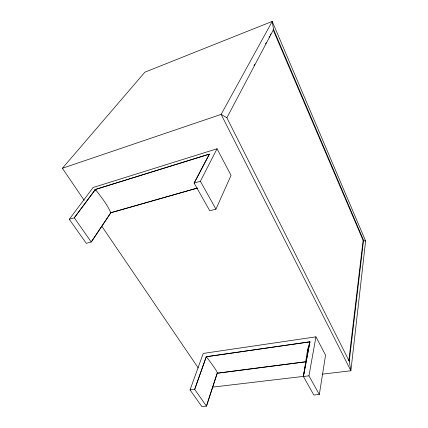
<?xml version="1.0" encoding="UTF-8"?>
<svg xmlns="http://www.w3.org/2000/svg" width="428" height="428" viewBox="0 0 428 428"><rect width="100%" height="100%" fill="white"/><g stroke="black" fill="none" stroke-linecap="round" stroke-linejoin="round"><path stroke-width="0.64" d="M84.156 200.277L62.386 168.284L144.878 72.172L272.224 21.4L365.614 241.023L350.88 370.771L322.455 374.131M349.259 361.312L226.877 117.759L221.121 114.383L350.88 370.771L349.259 361.312L363.543 240.252L273.556 29.505L272.224 21.4L221.121 114.383L62.386 168.284M348.815 360.713L363.121 240.343L273.075 29.693M319.331 394.466L308.941 375.843L303.377 376.501L307.657 349.312L309.958 341.854L206.296 356.775L194.676 389.352L206.451 406.124L201.856 406.6L190.037 389.903L203.225 353.421L315.95 336.836L325.564 355.122L319.331 394.466L313.847 395.033L303.377 376.501L309.92 341.785L206.253 356.711L194.676 389.352L190.037 389.903M308.941 375.843L315.95 336.836M303.377 376.501L309.958 341.854M206.296 356.775A14.129 1.049 53.2 0 1 214.835 368.396A14.129 1.049 53.2 0 1 217.178 373.2L206.451 406.124L217.215 373.259L305.801 361.815M69.266 219.297L74.285 217.841L95.38 189.406L209.372 154.043L194.135 183.088L209.774 210.774L215.942 209.153L231.045 175.389L217.044 148.767L93.122 187.507L69.266 219.297L86.274 243.318L91.25 242.007L110.868 212.775L197.351 188.122M197.297 188.026L110.809 212.689L91.25 242.007L74.285 217.841L95.444 189.497L209.426 154.144L194.135 183.088L200.384 181.274L217.044 148.767M254.039 65.591L254.665 64.414M265.585 43.817L266.211 42.64M269.019 37.343L269.64 36.166M270.266 34.989L270.892 33.812M226.877 117.759L273.556 29.505M363.121 240.343L365.614 241.023M217.178 373.2L305.763 361.746M212.727 387.115L303.95 376.324M95.444 189.497C101.051 196.853 107.064 204.167 110.809 212.689M101.8 226.203L198.266 367.968M94.583 189.711L95.316 190.808M200.384 181.274L215.942 209.153M307.657 349.312L307.887 350.511"/></g></svg>
